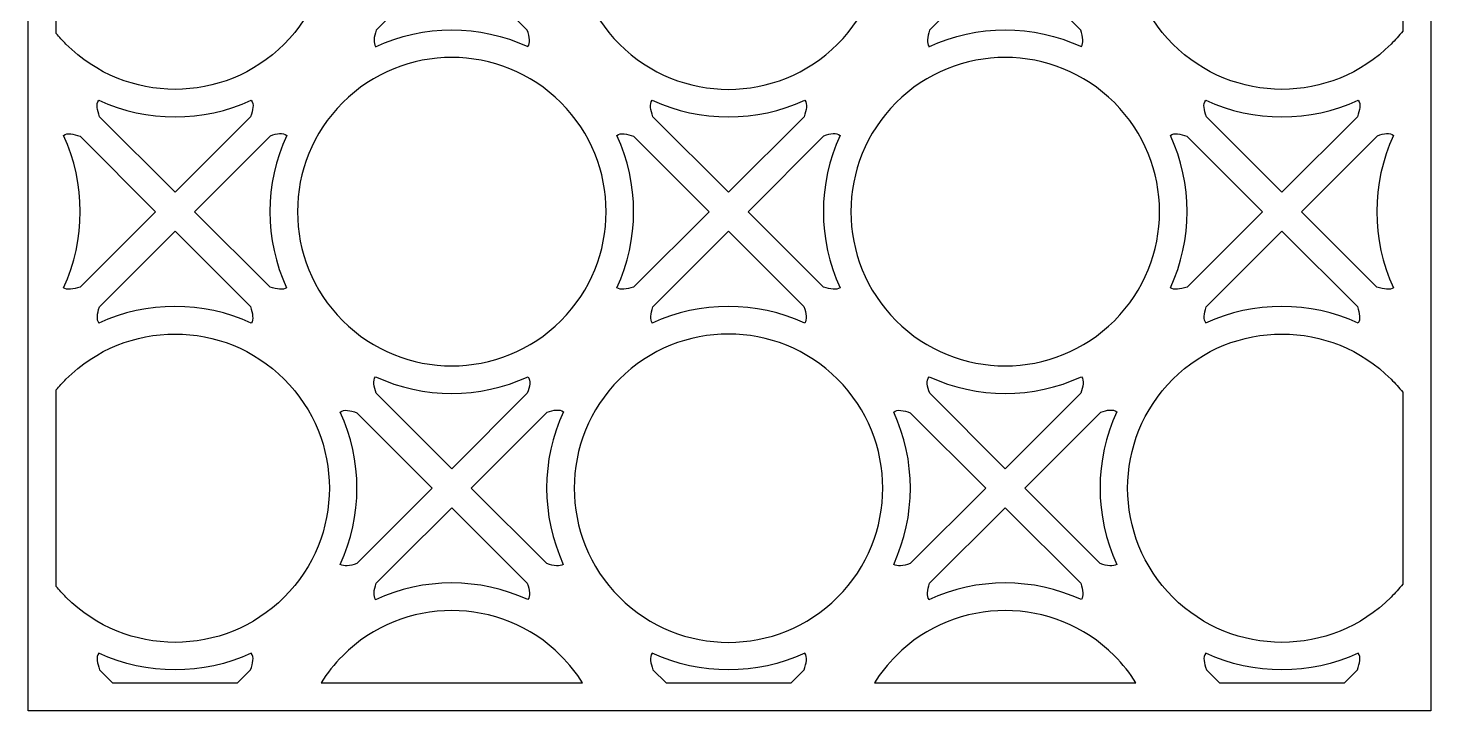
# Model space of a CAD drawing. Header units: centimetres. Extents: x -9.3 to 4.7, y -0.9 to 12.7.
# Drawn here: x -1.8 to 4.7, y -0.87 to 2.3 of the extents above; entities that cross this region are included whole.
import ezdxf

# ---------------------------------------------------------------- set-up
doc = ezdxf.new("R2010")
doc.units = ezdxf.units.CM
doc.header["$MEASUREMENT"] = 0
doc.layers.add('layer 1', color=7, linetype='Continuous')

msp = doc.modelspace()

# ---------------------------------------------------------------- linework, layer by layer
at = {"layer": 'layer 1', "color": 142}
for points, knots in [([(4.70471, -0.86993), (4.70471, -0.86993), (4.70471, -0.82396), (4.70471, -0.82396), (4.70471, -0.82396), (4.70471, -0.82396), (4.70471, -0.73895), (4.70471, -0.73895), (4.70471, -0.73895), (4.70471, -0.73895), (4.70471, 12.58783), (4.70471, 12.58783), (4.70471, 12.58783), (4.70471, 12.58783), (4.70471, 12.67946), (4.70471, 12.67946), (4.70471, 12.67946), (4.70471, 12.67946), (4.70471, 12.71882), (4.70471, 12.71882), (4.70471, 12.71882), (4.70471, 12.71882), (-1.67362, 12.71882), (-1.67362, 12.71882), (-1.67362, 12.71882), (-1.67362, 12.71882), (-1.70686, 12.71882), (-1.70686, 12.71882), (-1.70686, 12.71882), (-1.70686, 12.71882), (-1.8046, 12.71882), (-1.8046, 12.71882), (-1.8046, 12.71882), (-1.8046, 12.71882), (-1.8046, -0.73895), (-1.8046, -0.73895), (-1.8046, -0.73895), (-1.8046, -0.73895), (-1.8046, -0.76604), (-1.8046, -0.76604), (-1.8046, -0.76604), (-1.8046, -0.76604), (-1.8046, -0.86993), (-1.8046, -0.86993), (-1.8046, -0.86993), (-1.8046, -0.86993), (4.70471, -0.86993), (4.70471, -0.86993)], [0, 0, 0, 0, 0.0769231, 0.0769231, 0.0769231, 0.0769231, 0.1538462, 0.1538462, 0.1538462, 0.1538462, 0.2307692, 0.2307692, 0.2307692, 0.2307692, 0.3076923, 0.3076923, 0.3076923, 0.3076923, 0.3846154, 0.3846154, 0.3846154, 0.3846154, 0.4615385, 0.4615385, 0.4615385, 0.4615385, 0.5384615, 0.5384615, 0.5384615, 0.5384615, 0.6153846, 0.6153846, 0.6153846, 0.6153846, 0.6923077, 0.6923077, 0.6923077, 0.6923077, 0.7692308, 0.7692308, 0.7692308, 0.7692308, 0.8461538, 0.8461538, 0.8461538, 0.8461538, 1, 1, 1, 1]), ([(-1.67362, 2.27547), (-1.65953, 2.25851), (-1.64459, 2.24203), (-1.62869, 2.22614), (-1.62869, 2.22614), (-1.34916, 1.94658), (-0.89574, 1.94658), (-0.61618, 2.22614), (-0.61618, 2.22614), (-0.33663, 2.50569), (-0.33663, 2.95911), (-0.61618, 3.23865), (-0.61618, 3.23865), (-0.89574, 3.51821), (-1.34916, 3.51821), (-1.62869, 3.23865), (-1.62869, 3.23865), (-1.64459, 3.22276), (-1.65953, 3.20628), (-1.67362, 3.18932), (-1.67362, 3.18932), (-1.67362, 3.18932), (-1.67362, 2.27547), (-1.67362, 2.27547)], [0, 0, 0, 0, 0.1428571, 0.1428571, 0.1428571, 0.1428571, 0.2857143, 0.2857143, 0.2857143, 0.2857143, 0.4285714, 0.4285714, 0.4285714, 0.4285714, 0.5714286, 0.5714286, 0.5714286, 0.5714286, 0.7142857, 0.7142857, 0.7142857, 0.7142857, 1, 1, 1, 1]), ([(0.93921, 3.23865), (1.21875, 3.51821), (1.67218, 3.51821), (1.95173, 3.23865), (1.95173, 3.23865), (2.23128, 2.95911), (2.23128, 2.50569), (1.95173, 2.22614), (1.95173, 2.22614), (1.67218, 1.94658), (1.21875, 1.94658), (0.93921, 2.22614), (0.93921, 2.22614), (0.65965, 2.50569), (0.65965, 2.95911), (0.93921, 3.23865)], [0, 0, 0, 0, 0.2, 0.2, 0.2, 0.2, 0.4, 0.4, 0.4, 0.4, 0.6, 0.6, 0.6, 0.6, 1, 1, 1, 1]), ([(4.57372, 3.17805), (4.55702, 3.199), (4.53902, 3.21926), (4.51963, 3.23865), (4.51963, 3.23865), (4.24008, 3.51821), (3.78666, 3.51821), (3.5071, 3.23865), (3.5071, 3.23865), (3.22756, 2.95911), (3.22756, 2.50569), (3.5071, 2.22614), (3.5071, 2.22614), (3.78666, 1.94658), (4.24008, 1.94658), (4.51963, 2.22614), (4.51963, 2.22614), (4.53902, 2.24553), (4.55702, 2.26578), (4.57372, 2.28673), (4.57372, 2.28673), (4.57372, 2.28673), (4.57372, 3.17805), (4.57372, 3.17805)], [0, 0, 0, 0, 0.1428571, 0.1428571, 0.1428571, 0.1428571, 0.2857143, 0.2857143, 0.2857143, 0.2857143, 0.4285714, 0.4285714, 0.4285714, 0.4285714, 0.5714286, 0.5714286, 0.5714286, 0.5714286, 0.7142857, 0.7142857, 0.7142857, 0.7142857, 1, 1, 1, 1]), ([(0.51155, 2.29186), (0.5224, 2.25871), (0.52589, 2.2313), (0.51508, 2.21491), (0.51508, 2.21491), (0.29106, 2.3182), (0.03109, 2.31809), (-0.19286, 2.21458), (-0.19286, 2.21458), (-0.19286, 2.21458), (-0.19196, 2.21546), (-0.19196, 2.21546), (-0.19196, 2.21546), (-0.20305, 2.23139), (-0.20009, 2.25816), (-0.1897, 2.29068), (-0.1897, 2.29068), (-0.1897, 2.29068), (0.16152, 2.6419), (0.16152, 2.6419), (0.16152, 2.6419), (0.16152, 2.6419), (0.51155, 2.29186), (0.51155, 2.29186)], [0, 0, 0, 0, 0.1428571, 0.1428571, 0.1428571, 0.1428571, 0.2857143, 0.2857143, 0.2857143, 0.2857143, 0.4285714, 0.4285714, 0.4285714, 0.4285714, 0.5714286, 0.5714286, 0.5714286, 0.5714286, 0.7142857, 0.7142857, 0.7142857, 0.7142857, 1, 1, 1, 1]), ([(3.07946, 2.29186), (3.09031, 2.25871), (3.09379, 2.2313), (3.08298, 2.21491), (3.08298, 2.21491), (2.85896, 2.3182), (2.599, 2.31809), (2.37505, 2.21458), (2.37505, 2.21458), (2.37505, 2.21458), (2.37594, 2.21546), (2.37594, 2.21546), (2.37594, 2.21546), (2.36486, 2.23139), (2.36782, 2.25816), (2.37819, 2.29068), (2.37819, 2.29068), (2.37819, 2.29068), (2.72942, 2.6419), (2.72942, 2.6419), (2.72942, 2.6419), (2.72942, 2.6419), (3.07946, 2.29186), (3.07946, 2.29186)], [0, 0, 0, 0, 0.1428571, 0.1428571, 0.1428571, 0.1428571, 0.2857143, 0.2857143, 0.2857143, 0.2857143, 0.4285714, 0.4285714, 0.4285714, 0.4285714, 0.5714286, 0.5714286, 0.5714286, 0.5714286, 0.7142857, 0.7142857, 0.7142857, 0.7142857, 1, 1, 1, 1]), ([(-0.34475, 1.9547), (-0.0652, 2.23425), (0.38823, 2.23425), (0.66777, 1.9547), (0.66777, 1.9547), (0.94733, 1.67516), (0.94733, 1.22173), (0.66777, 0.94218), (0.66777, 0.94218), (0.38823, 0.66264), (-0.0652, 0.66264), (-0.34475, 0.94218), (-0.34475, 0.94218), (-0.6243, 1.22173), (-0.6243, 1.67516), (-0.34475, 1.9547)], [0, 0, 0, 0, 0.2, 0.2, 0.2, 0.2, 0.4, 0.4, 0.4, 0.4, 0.6, 0.6, 0.6, 0.6, 1, 1, 1, 1]), ([(2.22316, 1.9547), (2.50271, 2.23425), (2.95614, 2.23425), (3.23568, 1.9547), (3.23568, 1.9547), (3.51522, 1.67516), (3.51522, 1.22173), (3.23568, 0.94218), (3.23568, 0.94218), (2.95614, 0.66264), (2.50271, 0.66264), (2.22316, 0.94218), (2.22316, 0.94218), (1.94362, 1.22173), (1.94362, 1.67516), (2.22316, 1.9547)], [0, 0, 0, 0, 0.2, 0.2, 0.2, 0.2, 0.4, 0.4, 0.4, 0.4, 0.6, 0.6, 0.6, 0.6, 1, 1, 1, 1]), ([(-1.12243, 1.53893), (-1.12243, 1.53893), (-0.77212, 1.88924), (-0.77212, 1.88924), (-0.77212, 1.88924), (-0.76144, 1.91958), (-0.7542, 1.94821), (-0.76879, 1.96595), (-0.76879, 1.96595), (-0.99259, 1.86274), (-1.25235, 1.86273), (-1.47615, 1.96594), (-1.47615, 1.96594), (-1.49067, 1.94821), (-1.48353, 1.91965), (-1.47286, 1.88934), (-1.47286, 1.88934), (-1.47286, 1.88934), (-1.12244, 1.53893), (-1.12244, 1.53893), (-1.12244, 1.53893), (-1.12244, 1.53893), (-1.12243, 1.53893), (-1.12243, 1.53893)], [0, 0, 0, 0, 0.1428571, 0.1428571, 0.1428571, 0.1428571, 0.2857143, 0.2857143, 0.2857143, 0.2857143, 0.4285714, 0.4285714, 0.4285714, 0.4285714, 0.5714286, 0.5714286, 0.5714286, 0.5714286, 0.7142857, 0.7142857, 0.7142857, 0.7142857, 1, 1, 1, 1]), ([(1.44546, 1.53893), (1.44546, 1.53893), (1.79579, 1.88925), (1.79579, 1.88925), (1.79579, 1.88925), (1.80647, 1.9196), (1.8137, 1.94821), (1.79912, 1.96595), (1.79912, 1.96595), (1.57531, 1.86274), (1.31556, 1.86273), (1.09176, 1.96594), (1.09176, 1.96594), (1.07722, 1.94821), (1.08438, 1.91965), (1.09504, 1.88934), (1.09504, 1.88934), (1.09504, 1.88934), (1.44546, 1.53893), (1.44546, 1.53893)], [0, 0, 0, 0, 0.1666667, 0.1666667, 0.1666667, 0.1666667, 0.3333333, 0.3333333, 0.3333333, 0.3333333, 0.5, 0.5, 0.5, 0.5, 0.6666667, 0.6666667, 0.6666667, 0.6666667, 1, 1, 1, 1]), ([(4.01337, 1.53893), (4.01337, 1.53893), (4.36371, 1.88926), (4.36371, 1.88926), (4.36371, 1.88926), (4.37437, 1.9196), (4.38162, 1.94821), (4.36703, 1.96595), (4.36703, 1.96595), (4.14322, 1.86274), (3.88346, 1.86273), (3.65967, 1.96594), (3.65967, 1.96594), (3.64513, 1.94821), (3.65229, 1.91965), (3.66294, 1.88935), (3.66294, 1.88935), (3.66294, 1.88935), (4.01337, 1.53893), (4.01337, 1.53893)], [0, 0, 0, 0, 0.1666667, 0.1666667, 0.1666667, 0.1666667, 0.3333333, 0.3333333, 0.3333333, 0.3333333, 0.5, 0.5, 0.5, 0.5, 0.6666667, 0.6666667, 0.6666667, 0.6666667, 1, 1, 1, 1]), ([(-1.56298, 1.09839), (-1.56298, 1.09839), (-1.21293, 1.44843), (-1.21293, 1.44843), (-1.21293, 1.44843), (-1.21293, 1.44843), (-1.5633, 1.79881), (-1.5633, 1.79881), (-1.5633, 1.79881), (-1.59365, 1.80948), (-1.62224, 1.81669), (-1.63998, 1.80209), (-1.63998, 1.80209), (-1.53681, 1.57832), (-1.53678, 1.31864), (-1.63995, 1.09485), (-1.63995, 1.09485), (-1.62357, 1.08405), (-1.59614, 1.08751), (-1.56298, 1.09839)], [0, 0, 0, 0, 0.1666667, 0.1666667, 0.1666667, 0.1666667, 0.3333333, 0.3333333, 0.3333333, 0.3333333, 0.5, 0.5, 0.5, 0.5, 0.6666667, 0.6666667, 0.6666667, 0.6666667, 1, 1, 1, 1]), ([(-1.03194, 1.44843), (-1.03194, 1.44843), (-0.68186, 1.09833), (-0.68186, 1.09833), (-0.68186, 1.09833), (-0.64874, 1.08751), (-0.62137, 1.08406), (-0.605, 1.09483), (-0.605, 1.09483), (-0.70831, 1.31887), (-0.70819, 1.57888), (-0.60465, 1.80282), (-0.60465, 1.80282), (-0.62186, 1.81766), (-0.64972, 1.81122), (-0.67947, 1.80091), (-0.67947, 1.80091), (-0.67947, 1.80091), (-1.03194, 1.44843), (-1.03194, 1.44843)], [0, 0, 0, 0, 0.1666667, 0.1666667, 0.1666667, 0.1666667, 0.3333333, 0.3333333, 0.3333333, 0.3333333, 0.5, 0.5, 0.5, 0.5, 0.6666667, 0.6666667, 0.6666667, 0.6666667, 1, 1, 1, 1]), ([(1.00493, 1.09839), (1.00493, 1.09839), (1.35498, 1.44843), (1.35498, 1.44843), (1.35498, 1.44843), (1.35498, 1.44843), (1.0046, 1.79881), (1.0046, 1.79881), (1.0046, 1.79881), (0.97426, 1.80948), (0.94566, 1.81669), (0.92793, 1.80209), (0.92793, 1.80209), (1.03111, 1.57832), (1.03113, 1.31864), (0.92795, 1.09485), (0.92795, 1.09485), (0.94433, 1.08405), (0.97177, 1.08751), (1.00493, 1.09839)], [0, 0, 0, 0, 0.1666667, 0.1666667, 0.1666667, 0.1666667, 0.3333333, 0.3333333, 0.3333333, 0.3333333, 0.5, 0.5, 0.5, 0.5, 0.6666667, 0.6666667, 0.6666667, 0.6666667, 1, 1, 1, 1]), ([(1.88843, 1.80091), (1.88843, 1.80091), (1.53595, 1.44843), (1.53595, 1.44843), (1.53595, 1.44843), (1.53595, 1.44843), (1.88606, 1.09833), (1.88606, 1.09833), (1.88606, 1.09833), (1.91916, 1.08751), (1.94653, 1.08406), (1.96292, 1.09483), (1.96292, 1.09483), (1.8596, 1.31887), (1.85972, 1.57888), (1.96326, 1.80282), (1.96326, 1.80282), (1.94604, 1.81766), (1.91817, 1.81122), (1.88843, 1.80091)], [0, 0, 0, 0, 0.1666667, 0.1666667, 0.1666667, 0.1666667, 0.3333333, 0.3333333, 0.3333333, 0.3333333, 0.5, 0.5, 0.5, 0.5, 0.6666667, 0.6666667, 0.6666667, 0.6666667, 1, 1, 1, 1]), ([(3.57284, 1.09839), (3.57284, 1.09839), (3.92288, 1.44842), (3.92288, 1.44842), (3.92288, 1.44842), (3.92288, 1.44842), (3.57251, 1.79881), (3.57251, 1.79881), (3.57251, 1.79881), (3.54215, 1.80948), (3.51357, 1.81669), (3.49582, 1.80209), (3.49582, 1.80209), (3.599, 1.57832), (3.59902, 1.31864), (3.49586, 1.09485), (3.49586, 1.09485), (3.51225, 1.08405), (3.53967, 1.08751), (3.57284, 1.09839)], [0, 0, 0, 0, 0.1666667, 0.1666667, 0.1666667, 0.1666667, 0.3333333, 0.3333333, 0.3333333, 0.3333333, 0.5, 0.5, 0.5, 0.5, 0.6666667, 0.6666667, 0.6666667, 0.6666667, 1, 1, 1, 1]), ([(4.45634, 1.80091), (4.45634, 1.80091), (4.10386, 1.44843), (4.10386, 1.44843), (4.10386, 1.44843), (4.10386, 1.44843), (4.45395, 1.09834), (4.45395, 1.09834), (4.45395, 1.09834), (4.48706, 1.08751), (4.51444, 1.08406), (4.53081, 1.09483), (4.53081, 1.09483), (4.4275, 1.31887), (4.42763, 1.57888), (4.53117, 1.80282), (4.53117, 1.80282), (4.51395, 1.81766), (4.48608, 1.81122), (4.45634, 1.80091)], [0, 0, 0, 0, 0.1666667, 0.1666667, 0.1666667, 0.1666667, 0.3333333, 0.3333333, 0.3333333, 0.3333333, 0.5, 0.5, 0.5, 0.5, 0.6666667, 0.6666667, 0.6666667, 0.6666667, 1, 1, 1, 1]), ([(-1.12244, 1.35795), (-1.12244, 1.35795), (-1.47366, 1.00672), (-1.47366, 1.00672), (-1.47366, 1.00672), (-1.48404, 0.9742), (-1.487, 0.94743), (-1.47592, 0.93151), (-1.47592, 0.93151), (-1.47592, 0.93151), (-1.47681, 0.93063), (-1.47681, 0.93063), (-1.47681, 0.93063), (-1.25286, 1.03414), (-0.99289, 1.03426), (-0.76887, 0.93096), (-0.76887, 0.93096), (-0.75807, 0.94734), (-0.76156, 0.97475), (-0.77239, 1.00791), (-0.77239, 1.00791), (-0.77239, 1.00791), (-1.12244, 1.35795), (-1.12244, 1.35795)], [0, 0, 0, 0, 0.1428571, 0.1428571, 0.1428571, 0.1428571, 0.2857143, 0.2857143, 0.2857143, 0.2857143, 0.4285714, 0.4285714, 0.4285714, 0.4285714, 0.5714286, 0.5714286, 0.5714286, 0.5714286, 0.7142857, 0.7142857, 0.7142857, 0.7142857, 1, 1, 1, 1]), ([(1.44546, 1.35795), (1.44546, 1.35795), (1.09424, 1.00672), (1.09424, 1.00672), (1.09424, 1.00672), (1.08387, 0.9742), (1.08091, 0.94743), (1.09199, 0.93151), (1.09199, 0.93151), (1.09199, 0.93151), (1.0911, 0.93063), (1.0911, 0.93063), (1.0911, 0.93063), (1.31505, 1.03414), (1.57501, 1.03426), (1.79903, 0.93096), (1.79903, 0.93096), (1.80984, 0.94734), (1.80636, 0.97475), (1.7955, 1.00791), (1.7955, 1.00791), (1.7955, 1.00791), (1.44546, 1.35795), (1.44546, 1.35795)], [0, 0, 0, 0, 0.1428571, 0.1428571, 0.1428571, 0.1428571, 0.2857143, 0.2857143, 0.2857143, 0.2857143, 0.4285714, 0.4285714, 0.4285714, 0.4285714, 0.5714286, 0.5714286, 0.5714286, 0.5714286, 0.7142857, 0.7142857, 0.7142857, 0.7142857, 1, 1, 1, 1]), ([(4.01337, 1.35795), (4.01337, 1.35795), (3.66215, 1.00672), (3.66215, 1.00672), (3.66215, 1.00672), (3.65176, 0.9742), (3.64881, 0.94743), (3.65989, 0.93151), (3.65989, 0.93151), (3.65989, 0.93151), (3.65901, 0.93063), (3.65901, 0.93063), (3.65901, 0.93063), (3.88295, 1.03414), (4.14292, 1.03426), (4.36695, 0.93096), (4.36695, 0.93096), (4.37775, 0.94734), (4.37426, 0.97475), (4.36341, 1.00791), (4.36341, 1.00791), (4.36341, 1.00791), (4.01337, 1.35795), (4.01337, 1.35795)], [0, 0, 0, 0, 0.1428571, 0.1428571, 0.1428571, 0.1428571, 0.2857143, 0.2857143, 0.2857143, 0.2857143, 0.4285714, 0.4285714, 0.4285714, 0.4285714, 0.5714286, 0.5714286, 0.5714286, 0.5714286, 0.7142857, 0.7142857, 0.7142857, 0.7142857, 1, 1, 1, 1]), ([(-1.67362, -0.29244), (-1.65953, -0.30939), (-1.64459, -0.32587), (-1.62869, -0.34177), (-1.62869, -0.34177), (-1.34916, -0.62132), (-0.89574, -0.62132), (-0.61618, -0.34177), (-0.61618, -0.34177), (-0.33663, -0.06222), (-0.33663, 0.3912), (-0.61618, 0.67075), (-0.61618, 0.67075), (-0.89574, 0.9503), (-1.34916, 0.9503), (-1.62869, 0.67075), (-1.62869, 0.67075), (-1.64459, 0.65486), (-1.65953, 0.63837), (-1.67362, 0.62142), (-1.67362, 0.62142), (-1.67362, 0.62142), (-1.67362, -0.29244), (-1.67362, -0.29244)], [0, 0, 0, 0, 0.1428571, 0.1428571, 0.1428571, 0.1428571, 0.2857143, 0.2857143, 0.2857143, 0.2857143, 0.4285714, 0.4285714, 0.4285714, 0.4285714, 0.5714286, 0.5714286, 0.5714286, 0.5714286, 0.7142857, 0.7142857, 0.7142857, 0.7142857, 1, 1, 1, 1]), ([(0.93921, 0.67075), (1.21875, 0.9503), (1.67218, 0.9503), (1.95173, 0.67075), (1.95173, 0.67075), (2.23128, 0.3912), (2.23128, -0.06222), (1.95173, -0.34177), (1.95173, -0.34177), (1.67218, -0.62132), (1.21875, -0.62132), (0.93921, -0.34177), (0.93921, -0.34177), (0.65965, -0.06222), (0.65965, 0.3912), (0.93921, 0.67075)], [0, 0, 0, 0, 0.2, 0.2, 0.2, 0.2, 0.4, 0.4, 0.4, 0.4, 0.6, 0.6, 0.6, 0.6, 1, 1, 1, 1]), ([(4.57372, 0.61015), (4.55702, 0.6311), (4.53902, 0.65136), (4.51963, 0.67075), (4.51963, 0.67075), (4.24008, 0.9503), (3.78666, 0.9503), (3.5071, 0.67075), (3.5071, 0.67075), (3.22756, 0.3912), (3.22756, -0.06222), (3.5071, -0.34177), (3.5071, -0.34177), (3.78666, -0.62132), (4.24008, -0.62132), (4.51963, -0.34177), (4.51963, -0.34177), (4.53902, -0.32238), (4.55702, -0.30212), (4.57372, -0.28117), (4.57372, -0.28117), (4.57372, -0.28117), (4.57372, 0.61015), (4.57372, 0.61015)], [0, 0, 0, 0, 0.1428571, 0.1428571, 0.1428571, 0.1428571, 0.2857143, 0.2857143, 0.2857143, 0.2857143, 0.4285714, 0.4285714, 0.4285714, 0.4285714, 0.5714286, 0.5714286, 0.5714286, 0.5714286, 0.7142857, 0.7142857, 0.7142857, 0.7142857, 1, 1, 1, 1]), ([(0.16152, 0.25496), (0.16152, 0.25496), (0.51183, 0.60529), (0.51183, 0.60529), (0.51183, 0.60529), (0.52252, 0.63563), (0.52976, 0.66425), (0.51517, 0.682), (0.51517, 0.682), (0.29137, 0.57878), (0.03161, 0.57878), (-0.19218, 0.68199), (-0.19218, 0.68199), (-0.20672, 0.66425), (-0.19957, 0.63568), (-0.18891, 0.60539), (-0.18891, 0.60539), (-0.18891, 0.60539), (0.16152, 0.25496), (0.16152, 0.25496)], [0, 0, 0, 0, 0.1666667, 0.1666667, 0.1666667, 0.1666667, 0.3333333, 0.3333333, 0.3333333, 0.3333333, 0.5, 0.5, 0.5, 0.5, 0.6666667, 0.6666667, 0.6666667, 0.6666667, 1, 1, 1, 1]), ([(2.72942, 0.25496), (2.72942, 0.25496), (3.07974, 0.60529), (3.07974, 0.60529), (3.07974, 0.60529), (3.09043, 0.63563), (3.09765, 0.66425), (3.08307, 0.682), (3.08307, 0.682), (2.85928, 0.57878), (2.5995, 0.57878), (2.37573, 0.68199), (2.37573, 0.68199), (2.36118, 0.66425), (2.36832, 0.63568), (2.37899, 0.60539), (2.37899, 0.60539), (2.37899, 0.60539), (2.72942, 0.25496), (2.72942, 0.25496)], [0, 0, 0, 0, 0.1666667, 0.1666667, 0.1666667, 0.1666667, 0.3333333, 0.3333333, 0.3333333, 0.3333333, 0.5, 0.5, 0.5, 0.5, 0.6666667, 0.6666667, 0.6666667, 0.6666667, 1, 1, 1, 1]), ([(-0.27902, -0.18557), (-0.27902, -0.18557), (0.07103, 0.16447), (0.07103, 0.16447), (0.07103, 0.16447), (0.07103, 0.16447), (-0.27934, 0.51486), (-0.27934, 0.51486), (-0.27934, 0.51486), (-0.3097, 0.52554), (-0.33829, 0.53274), (-0.35603, 0.51814), (-0.35603, 0.51814), (-0.25286, 0.29436), (-0.25283, 0.03468), (-0.356, -0.1891), (-0.356, -0.1891), (-0.33961, -0.19991), (-0.3122, -0.19644), (-0.27902, -0.18557)], [0, 0, 0, 0, 0.1666667, 0.1666667, 0.1666667, 0.1666667, 0.3333333, 0.3333333, 0.3333333, 0.3333333, 0.5, 0.5, 0.5, 0.5, 0.6666667, 0.6666667, 0.6666667, 0.6666667, 1, 1, 1, 1]), ([(0.60449, 0.51697), (0.60449, 0.51697), (0.252, 0.16449), (0.252, 0.16449), (0.252, 0.16449), (0.252, 0.16449), (0.252, 0.16447), (0.252, 0.16447), (0.252, 0.16447), (0.252, 0.16447), (0.60209, -0.18561), (0.60209, -0.18561), (0.60209, -0.18561), (0.6352, -0.19644), (0.66258, -0.19989), (0.67895, -0.18912), (0.67895, -0.18912), (0.57565, 0.03492), (0.57577, 0.29493), (0.67931, 0.51886), (0.67931, 0.51886), (0.6621, 0.53372), (0.63422, 0.52726), (0.60449, 0.51697)], [0, 0, 0, 0, 0.1428571, 0.1428571, 0.1428571, 0.1428571, 0.2857143, 0.2857143, 0.2857143, 0.2857143, 0.4285714, 0.4285714, 0.4285714, 0.4285714, 0.5714286, 0.5714286, 0.5714286, 0.5714286, 0.7142857, 0.7142857, 0.7142857, 0.7142857, 1, 1, 1, 1]), ([(2.28889, -0.18557), (2.28889, -0.18557), (2.63894, 0.16447), (2.63894, 0.16447), (2.63894, 0.16447), (2.63894, 0.16447), (2.28855, 0.51486), (2.28855, 0.51486), (2.28855, 0.51486), (2.2582, 0.52554), (2.22961, 0.53274), (2.21187, 0.51814), (2.21187, 0.51814), (2.31506, 0.29436), (2.31508, 0.03468), (2.21191, -0.1891), (2.21191, -0.1891), (2.22828, -0.19991), (2.25572, -0.19644), (2.28889, -0.18557)], [0, 0, 0, 0, 0.1666667, 0.1666667, 0.1666667, 0.1666667, 0.3333333, 0.3333333, 0.3333333, 0.3333333, 0.5, 0.5, 0.5, 0.5, 0.6666667, 0.6666667, 0.6666667, 0.6666667, 1, 1, 1, 1]), ([(3.17239, 0.51697), (3.17239, 0.51697), (2.81991, 0.16449), (2.81991, 0.16449), (2.81991, 0.16449), (2.81991, 0.16449), (3.17002, -0.18562), (3.17002, -0.18562), (3.17002, -0.18562), (3.20312, -0.19644), (3.23048, -0.19988), (3.24686, -0.18912), (3.24686, -0.18912), (3.14355, 0.03492), (3.14366, 0.29493), (3.24721, 0.51886), (3.24721, 0.51886), (3.22999, 0.53372), (3.20213, 0.52726), (3.17239, 0.51697)], [0, 0, 0, 0, 0.1666667, 0.1666667, 0.1666667, 0.1666667, 0.3333333, 0.3333333, 0.3333333, 0.3333333, 0.5, 0.5, 0.5, 0.5, 0.6666667, 0.6666667, 0.6666667, 0.6666667, 1, 1, 1, 1]), ([(0.16152, 0.074), (0.16152, 0.074), (-0.09484, -0.18235), (-0.09484, -0.18235), (-0.09484, -0.18235), (-0.09484, -0.18235), (-0.1897, -0.27723), (-0.1897, -0.27723), (-0.1897, -0.27723), (-0.20009, -0.30974), (-0.20305, -0.33653), (-0.19196, -0.35244), (-0.19196, -0.35244), (-0.19196, -0.35244), (-0.19286, -0.35333), (-0.19286, -0.35333), (-0.19286, -0.35333), (0.03109, -0.24981), (0.29106, -0.2497), (0.51508, -0.35299), (0.51508, -0.35299), (0.52589, -0.3366), (0.5224, -0.3092), (0.51155, -0.27604), (0.51155, -0.27604), (0.51155, -0.27604), (0.16152, 0.074), (0.16152, 0.074)], [0, 0, 0, 0, 0.125, 0.125, 0.125, 0.125, 0.25, 0.25, 0.25, 0.25, 0.375, 0.375, 0.375, 0.375, 0.5, 0.5, 0.5, 0.5, 0.625, 0.625, 0.625, 0.625, 0.75, 0.75, 0.75, 0.75, 1, 1, 1, 1]), ([(2.72942, 0.074), (2.72942, 0.074), (2.37819, -0.27723), (2.37819, -0.27723), (2.37819, -0.27723), (2.36782, -0.30974), (2.36486, -0.33653), (2.37594, -0.35244), (2.37594, -0.35244), (2.37594, -0.35244), (2.37505, -0.35333), (2.37505, -0.35333), (2.37505, -0.35333), (2.599, -0.24981), (2.85896, -0.2497), (3.08298, -0.35299), (3.08298, -0.35299), (3.09379, -0.3366), (3.09031, -0.3092), (3.07946, -0.27604), (3.07946, -0.27604), (3.07946, -0.27604), (2.72942, 0.074), (2.72942, 0.074)], [0, 0, 0, 0, 0.1428571, 0.1428571, 0.1428571, 0.1428571, 0.2857143, 0.2857143, 0.2857143, 0.2857143, 0.4285714, 0.4285714, 0.4285714, 0.4285714, 0.5714286, 0.5714286, 0.5714286, 0.5714286, 0.7142857, 0.7142857, 0.7142857, 0.7142857, 1, 1, 1, 1]), ([(0.76813, -0.73895), (0.76813, -0.73895), (-0.44511, -0.73895), (-0.44511, -0.73895), (-0.44511, -0.73895), (-0.41706, -0.6943), (-0.38361, -0.65207), (-0.34475, -0.61321), (-0.34475, -0.61321), (-0.0652, -0.33365), (0.38823, -0.33365), (0.66777, -0.61321), (0.66777, -0.61321), (0.70663, -0.65207), (0.74007, -0.6943), (0.76813, -0.73895)], [0, 0, 0, 0, 0.2, 0.2, 0.2, 0.2, 0.4, 0.4, 0.4, 0.4, 0.6, 0.6, 0.6, 0.6, 1, 1, 1, 1]), ([(3.33603, -0.73895), (3.33603, -0.73895), (2.1228, -0.73895), (2.1228, -0.73895), (2.1228, -0.73895), (2.15085, -0.6943), (2.18429, -0.65207), (2.22316, -0.61321), (2.22316, -0.61321), (2.50271, -0.33365), (2.95614, -0.33365), (3.23568, -0.61321), (3.23568, -0.61321), (3.27454, -0.65207), (3.30798, -0.6943), (3.33603, -0.73895)], [0, 0, 0, 0, 0.2, 0.2, 0.2, 0.2, 0.4, 0.4, 0.4, 0.4, 0.6, 0.6, 0.6, 0.6, 1, 1, 1, 1]), ([(-0.83239, -0.73895), (-0.83239, -0.73895), (-1.41248, -0.73895), (-1.41248, -0.73895), (-1.41248, -0.73895), (-1.41248, -0.73895), (-1.47285, -0.67858), (-1.47285, -0.67858), (-1.47285, -0.67858), (-1.48353, -0.64827), (-1.49067, -0.6197), (-1.47615, -0.60197), (-1.47615, -0.60197), (-1.25235, -0.70518), (-0.99259, -0.70517), (-0.76879, -0.60195), (-0.76879, -0.60195), (-0.7542, -0.6197), (-0.76144, -0.64832), (-0.77212, -0.67867), (-0.77212, -0.67867), (-0.77212, -0.67867), (-0.83239, -0.73895), (-0.83239, -0.73895)], [0, 0, 0, 0, 0.1428571, 0.1428571, 0.1428571, 0.1428571, 0.2857143, 0.2857143, 0.2857143, 0.2857143, 0.4285714, 0.4285714, 0.4285714, 0.4285714, 0.5714286, 0.5714286, 0.5714286, 0.5714286, 0.7142857, 0.7142857, 0.7142857, 0.7142857, 1, 1, 1, 1]), ([(1.7355, -0.73895), (1.7355, -0.73895), (1.15542, -0.73895), (1.15542, -0.73895), (1.15542, -0.73895), (1.15542, -0.73895), (1.09506, -0.67858), (1.09506, -0.67858), (1.09506, -0.67858), (1.08438, -0.64827), (1.07722, -0.6197), (1.09176, -0.60197), (1.09176, -0.60197), (1.31556, -0.70518), (1.57531, -0.70517), (1.79912, -0.60195), (1.79912, -0.60195), (1.8137, -0.6197), (1.80647, -0.64831), (1.79579, -0.67866), (1.79579, -0.67866), (1.79579, -0.67866), (1.7355, -0.73895), (1.7355, -0.73895)], [0, 0, 0, 0, 0.1428571, 0.1428571, 0.1428571, 0.1428571, 0.2857143, 0.2857143, 0.2857143, 0.2857143, 0.4285714, 0.4285714, 0.4285714, 0.4285714, 0.5714286, 0.5714286, 0.5714286, 0.5714286, 0.7142857, 0.7142857, 0.7142857, 0.7142857, 1, 1, 1, 1]), ([(4.30341, -0.73895), (4.30341, -0.73895), (3.72333, -0.73895), (3.72333, -0.73895), (3.72333, -0.73895), (3.72333, -0.73895), (3.66294, -0.67856), (3.66294, -0.67856), (3.66294, -0.67856), (3.65229, -0.64827), (3.64513, -0.6197), (3.65967, -0.60197), (3.65967, -0.60197), (3.88346, -0.70518), (4.14322, -0.70517), (4.36703, -0.60195), (4.36703, -0.60195), (4.38162, -0.6197), (4.37437, -0.64831), (4.36371, -0.67865), (4.36371, -0.67865), (4.36371, -0.67865), (4.30341, -0.73895), (4.30341, -0.73895)], [0, 0, 0, 0, 0.1428571, 0.1428571, 0.1428571, 0.1428571, 0.2857143, 0.2857143, 0.2857143, 0.2857143, 0.4285714, 0.4285714, 0.4285714, 0.4285714, 0.5714286, 0.5714286, 0.5714286, 0.5714286, 0.7142857, 0.7142857, 0.7142857, 0.7142857, 1, 1, 1, 1])]:
    msp.add_open_spline(points, degree=3, knots=knots, dxfattribs=at)

doc.saveas('drawing.dxf')
